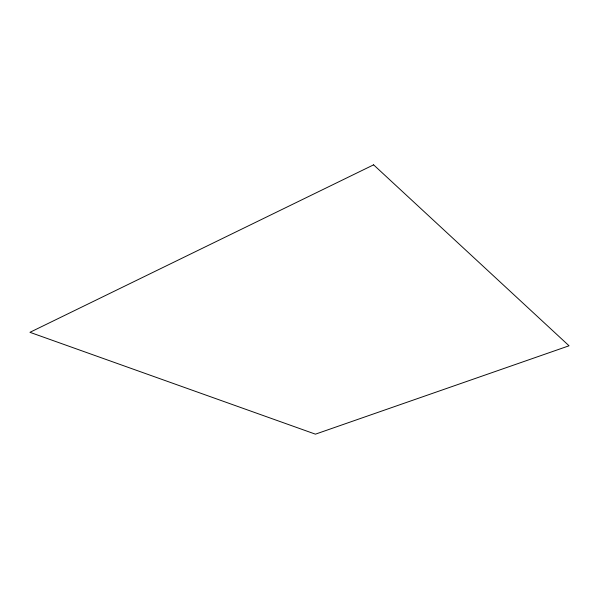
<?xml version="1.0" encoding="UTF-8"?>
<svg xmlns="http://www.w3.org/2000/svg" width="599" height="599" viewBox="0 0 599 599"><rect width="100%" height="100%" fill="white"/><g stroke="black" fill="none" stroke-linecap="round" stroke-linejoin="round"><path stroke-width="0.9" d="M373.604 164.837L29.95 332.318L315.426 434.163L569.05 345.788L373.604 164.837"/></g></svg>
